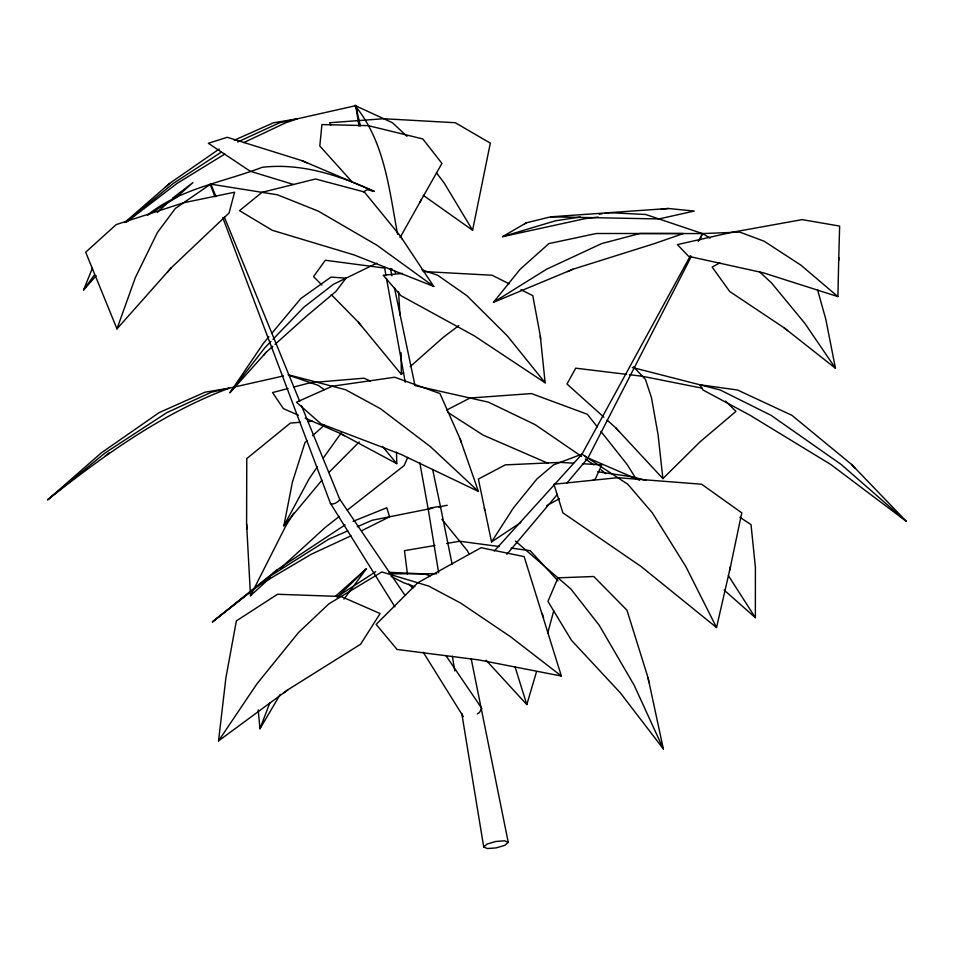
<?xml version="1.0" encoding="UTF-8"?>
<svg xmlns="http://www.w3.org/2000/svg" width="954" height="954" viewBox="0 0 954 954"><rect width="100%" height="100%" fill="white"/><g stroke="black" fill="none" stroke-linecap="round" stroke-linejoin="round"><path stroke-width="1.43" d="M724.169 590.109L755.365 617.655L755.401 567.356L751.025 524.605L739.875 517.295M270.304 577.647L250.497 595.737L246.597 523.913L246.776 458.576L290.302 423.123L300.534 422.228M838.709 260.442L839.627 226.074L802.123 219.623L731.11 232.454L677.4 244.606L688.597 256.328L763.248 272.784L837.898 296.611L838.769 257.652M218.549 740.888L225.871 678.032L236.365 620.887L277.519 594.27L341.127 596.488L380.109 613.553L360.588 644.236L287.977 689.718L218.549 740.888L256.924 683.875L298.483 632.562L328.808 603.906L381.838 571.959L428.62 586.054L460.603 603.035L510.473 636.688L561.369 676.04L524.14 556.611L481.09 547.715L417.757 582.775L376.15 624.393L397.067 649.459L478.705 659.894L561.369 676.04M321.963 480.172L283.875 525.821L292.413 482.14L305.03 442.441L307.176 440.533M423.206 195.296L472.588 230.272L490.332 143.124L455.308 122.732L383.746 118.725L329.583 122.732L330.716 125.451M730.514 566.485L741.783 512.847L701.655 484.238L617.763 477.68L553.928 484.238L562.908 512.847L641.076 566.485L716.537 627.553L730.514 566.485L729.512 570.778M547.632 633.384L553.725 610.858M486.099 660.228L526.799 704.601L536.494 671.783M116.972 328.868L171.148 267.871L229.079 212.98L234.589 192.219L183.597 202.773L116.185 224.607L85.693 252.202L116.972 328.868L135.301 277.686L157.386 232.585L175.393 208.413L210.81 183.991L215.878 196.381M258.2 709.907L259.953 728.773L269.922 702.633M96.151 275.778L83.582 289.968L92.419 268.157M407.752 457.383L404.174 465.528L347.339 510.104M250.497 595.737L285.95 525.654L293.701 513.18M691.411 256.268L587.914 458.147L566.938 483.046M699.532 240.432L702.561 233.599L645.679 214.495L609.463 212.67L605.098 213.326M283.875 525.821L309.096 478.872L317.467 466.601M690.398 255.755L582.023 454.116L494.244 551.066M698.245 241.398L702.526 233.575L739.767 232.108L764.118 241.207L801.002 265.224L837.898 296.611M419.772 202.487L441.952 163.396L422.789 138.938L368.292 125.654L321.927 124.58L319.805 146.01L352.384 182.19M400.048 237.618L421.358 199.66M214.924 196.81L210.19 184.265L210.715 183.943M301.44 405.593L339.719 499.18L338.503 501.232L335.283 503.295L331.932 504.141L330.43 503.295L222.795 217.703M259.953 728.773L280.261 694.369M573.545 463.191L560.153 462.38L505.262 464.884L478.371 479.075L491.537 541.932L513.479 507.874L536.828 479.075L553.535 464.884L582.023 454.116L587.914 458.147L587.306 457.681L639.442 480.184M272.844 346.302L266.273 352.181L229.974 392.666L263.304 343.488L268.933 336.738M323.323 458.003L341.401 432.687M83.582 289.968L94.553 274.728M343.989 599.1L366.384 568.739L335.212 596.429M229.974 392.666L264.783 347.828L270.948 341.425M493.468 302.323L520.168 269.231L548.884 243.604L596.286 233.503L683.446 233.503L654.432 243.604L572.937 269.231L493.468 302.323L546.559 269.231L601.652 243.604L639.872 233.503L702.526 233.575L710.038 238.059M271.747 333.375L300.844 298.53L330.99 277.101L346.016 278.163L335.903 291.459L306.794 315.917L275.038 344.334M506.848 554.346L557.398 494.363M263.864 355.007L266.273 352.181M167.51 272.14L171.148 267.871M272.999 339.278L303.825 307.224L333.447 284.28L376.854 263.185M328.903 472.457L359.217 441.976M607.161 420.118L615.843 427.929L662.887 478.61L700.319 441.607L735.951 411.401L725.589 401.085M366.384 568.739L337.215 597.132M157.327 212.456L169.192 201.306M172.435 198.265L192.911 182.608L176.096 197.693L148.419 214.757M166.02 186.722L169.621 183.406L219.134 149.074M280.202 568.596L325.302 527.395L339.219 516.472M312.53 435.739L324.288 425.21M331.253 294.595L358.322 322.154L401.348 374.433L403.554 372.477M410.184 366.61L443.336 337.275L458.731 325.636M47.7 499.753L101.374 452.828L159.151 412.605L204.931 392.213L229.091 388.206C162.132 413.237 103.342 455.666 47.7 499.753L105.25 452.828L166.902 412.605L211.335 392.213L283.529 375.948M124.735 222.509L169.621 183.406M272.963 573.33L277.328 569.645L345.109 524.891M358.99 126.155L355.699 105.489L360.397 125.904M355.282 105.667L356.104 105.512M438.637 572.638L428.274 509.567L430.075 508.088L438.804 506.502L440.617 507.313L452.089 564.148M483.702 846.913L487.303 843.968L495.985 841.44L504.678 840.808L508.267 842.43L504.678 845.375L495.985 847.915L487.303 848.547L483.702 846.913L461.772 713.449M126.119 221.877L173.342 183.406L221.447 152.056M351.012 535.826L311.111 554.322L259.715 584.766L212.408 621.936L277.328 569.645M105.012 456.143L109.126 452.828M212.408 621.936L268.515 577.206L328.725 539.201L347.745 530.913M126.357 222.21L177.05 183.406L224.834 154.035M283.29 693.308L287.977 689.718M147.286 215.246C179.924 188.582 223.677 182.107 262.171 167.32C301.082 162.729 339.219 175.345 374.171 191.372L367.099 189.727L363.498 191.885M524.605 223.916L526.214 222.842L550.637 216.844L668.289 208.485L694.25 211.049L658.892 218.943L550.637 216.844M491.537 541.932L520.777 522.47M337.048 596.81L375.721 571.673M477.262 713.89L479.397 712.519L481.818 708.428L445.876 655.505M598.182 217.059L585.04 218.657L502.519 236.664L526.214 222.842M719.805 262.863L712.161 267.048L729.703 291.507L784.057 327.782L835.454 368.268L825.77 319.089L817.483 289.587M546.559 505.763L559.378 498.739M592.72 480.482L595.296 479.075L601.807 464.884L582.465 463.727M446.627 410.077L470.036 398.021L531.438 393.573L587.33 414.274L597.311 426.867M361.661 530.746L389.626 516.77L386.752 507.766L353.075 521.349M243.747 142.599L285.604 122.827L297.243 118.833L273.333 122.827L234.314 140.214M237.713 141.979L279.474 122.827L355.985 105.62M567.547 271.616L572.937 269.231M357.261 526.763L372.203 520.252L432.842 508.136M502.519 236.664L555.622 220.744L580.366 217.035M288.001 388.54L272.558 392.559L283.41 408.658L298.387 415.181M293.605 387.074L310.455 382.697L363.951 378.201L370.498 381.04M438.601 506.979L447.235 505.25M434.988 545.461L404.472 550.673L407.418 573.938M446.615 543.482L459.697 541.24L499.347 546.547M599.279 214.197L602.189 213.756M660.991 209.379L668.289 208.485M402.373 273.452L383.186 275.241L400.883 295.645L474.353 335.868L545.128 382.792L540.298 335.868L532.785 295.645L520.979 289.73M423.039 271.52L492.121 275.241L509.174 283.803M307.856 421.585L312.244 421.203M390.317 573.807L436.813 573.748M388.982 572.293L424.673 573.95L430.135 575.846M626.492 374.35L575.715 368.172L567.01 384.033L603.906 417.196M629.401 374.695L642.459 376.281L702.12 388.171M384.879 268.122L325.314 260.263L313.556 276.577L321.892 285.055M389.232 268.706L392.142 269.088M511.106 548.121L530.197 550.673L557.983 580.879M597.753 471.753L631.429 476.726L645.858 480.315M210.691 184.134L277.542 194.819L318.314 211.132L377.104 245.345L433.748 286.415L400.12 235.769L364.333 191.969L315.547 178.994L262.016 192.338L239.537 210.655L272.295 230.308L354.089 254.933L433.748 286.415M415.145 385.631L488.388 402.159L535.194 424.673L581.63 456.465M632.311 367.469L720.234 389.995L771.023 415.312L841.118 464.431L906.3 521.325L851.564 464.431L791.903 415.312L737.49 389.995L699.819 384.76L702.991 389.995L750.13 415.312L830.684 464.431L906.3 521.325M288.084 374.719L345.587 389.721L380.431 408.67L430.433 446.675L478.407 491.405L460.186 439.114L439.949 393.537L394.729 377.224L332.231 386.239L296.444 402.206L320.926 423.791L400.68 454.235L478.407 491.405M293.582 184.504L250.21 171.231L208.366 143.291L227.207 137.281L301.965 160.642L374.171 191.372M421.859 269.827L437.659 275.241L466.84 295.645L507.325 335.868L545.128 382.792M288.74 375.232L318.254 385.38L324.277 389.661M414.811 586.71L403.792 582.811L391.092 576.419M548.037 463.286L483.058 435.072L447.76 412.307M305.197 418.15L340.626 433.569L396.757 463.656L396.518 452.16M301.965 160.642L306.842 162.86M354.983 105.5L392.452 122.732L406.953 136.327M340.626 433.569L344.43 435.716M584.611 455.964L627.792 484.238L652.345 512.847L685.795 566.485L716.537 627.553M585.291 458.969L593.841 464.825M784.057 327.782L787.515 330.609M601.175 469.845L605.718 473.709M515.398 541.049L570.85 588.964L599.219 625.252L634.183 685.282L663.352 748.95L620.315 692.819L571.494 640.337L547.954 601.425L557.971 577.838L593.746 576.502L626.945 610.166L648.04 677.734L663.352 748.95M759.551 271.842L771.416 282.825L804.914 323.43L835.454 368.268M408.717 584.122L412.963 588.165M633.516 366.789L645.464 379.477L651.475 397.711L658.081 434.762L662.887 478.61M851.564 464.431L855.213 468.45M615.843 427.929L619.027 431.494M382.518 446.436L396.757 463.656M441.929 519.31L467.329 550.673L469.356 554.536M600.937 431.446L627.243 464.646L635.758 478.3M358.322 322.154L361.22 325.839M436.407 172.698L444.397 183.347L472.588 230.272M339.719 499.18L404.925 595.189M354.852 105.453C384.772 141.586 389.208 189.977 397.615 234.362M728.379 575.62L755.365 617.655M400.12 235.769L402.373 239.335M330.43 503.295L394.908 606.804M423.218 652.238L463.322 716.621M394.24 270.435L395.516 272.761M224.321 217.023L299.759 401.455M460.186 439.114L461.402 442.799M515.088 666.941L526.799 704.601M542.242 613.47L543.565 617.834M484.25 507.874L484.763 510.283M390.401 268.563L391.927 275.849M394.384 287.488L414.895 385.034M432.651 469.463L440.617 507.313M471.204 658.844L508.267 842.43M648.04 677.734L648.994 682.659M384.379 266.643L385.965 275.42M386.489 278.353L405.259 382.256M419.808 462.738L428.274 509.567M452.375 656.245L454.784 670.912M540.298 335.868L540.584 339.183M246.597 523.913L246.943 528.921M398.581 291.709L399.964 315.094M401.097 352.801L401.348 374.433"/></g></svg>
